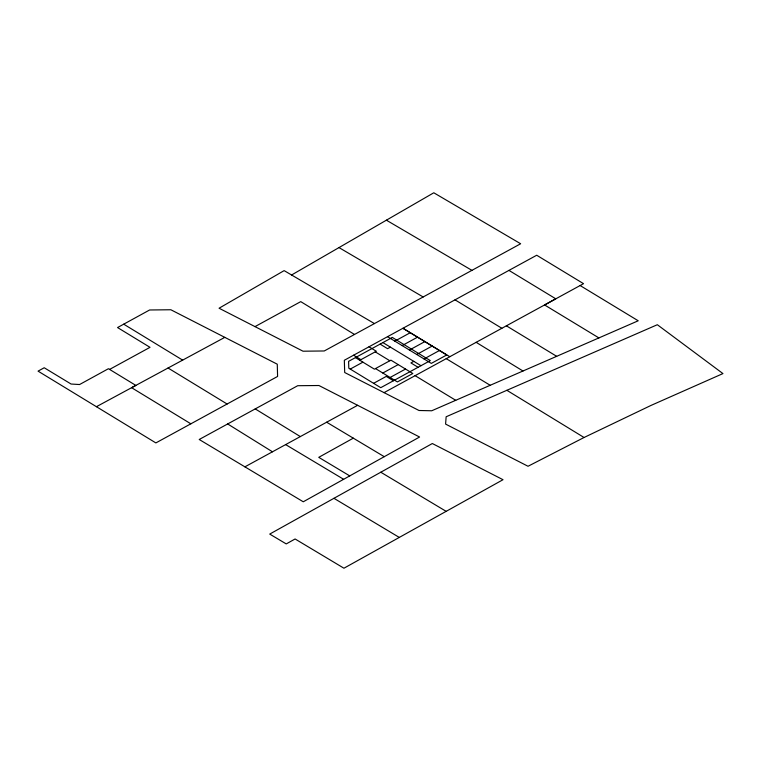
<?xml version="1.0" encoding="UTF-8"?>
<svg xmlns="http://www.w3.org/2000/svg" width="761" height="761" viewBox="0 0 761 761"><rect width="100%" height="100%" fill="white"/><g stroke="black" fill="none" stroke-linecap="round" stroke-linejoin="round"><path stroke-width="1.14" d="M291.587 274.987L433.799 192.78L520.648 243.758L324.253 350.973L303.021 351.202L219.063 308.224L284.138 270.621L374.431 323.577M343.639 479.297L303.268 501.784L199.211 439.487L297.713 385.703L318.935 385.513L419.587 437.014L343.639 479.297L285.632 444.595M333.946 498.312L432.324 443.53L503.021 479.706L343.943 568.22L295.097 538.978L286.241 543.915L269.727 534.079L333.946 498.312L399.259 537.409M353.313 438.155L318.754 457.342L349.756 475.901M190.868 423.82L131.605 387.701L135.848 385.408L108.433 368.705L79.582 384.533L71.077 384.029L44.214 367.753L38.05 371.13L155.862 442.921L277.594 376.448L277.27 364.196L170.845 309.756L149.613 309.984L117.555 327.553L150.012 347.33L109.594 369.418M254.992 326.621L300.747 301.632L354.493 334.46M359.82 360.276L376.334 351.249L369.037 346.797M394.835 341.137L410.255 332.719M350.25 369.075L362.911 362.16M390.393 347.14L387.577 348.681L380.11 344.124M402.131 345.589L417.551 337.161M409.428 350.041L424.847 341.613M382.812 373.023L398.222 364.605M416.724 354.493L432.143 346.065M373.603 383.316L386.265 376.4L393.408 380.766M413.803 361.351L410.93 362.921L418.074 367.287M390.108 377.475L405.518 369.047M424.02 358.945L439.439 350.517M244.899 466.845L357.613 405.309M384.039 392.638L583.544 283.672L536.705 255.239L344.324 360.267L344.695 372.519L418.997 410.493L431.725 410.769L638.222 320.781L580.12 285.537M96.419 406.697L224.799 337.361M584.058 437.499L528.029 466.265L445.594 424.096L446.136 416.771L657.333 324.719L722.95 373.584L650.997 405.432L584.058 437.499L506.864 390.298M386.398 220.186L471.925 270.355M338.987 247.582L423.164 296.98M326.65 422.212L384.257 456.686M380.795 472.229L446.108 511.316M508.957 270.393L555.806 298.826L544.572 304.952L598.907 337.922M506.36 325.803L556.681 356.319M455.021 299.844L501.851 328.267M449.808 356.7L402.959 328.267L446.736 354.968L431.316 363.397L387.539 336.685M446.222 358.65L490.198 385.285M382.907 342.593L420.966 365.699M415.087 375.649L455.744 400.305M375.24 351.848L389.832 360.752M353.618 355.216L360.914 359.668M375.515 368.571L397.404 381.927L412.814 373.499L390.926 360.153L374.412 369.171L355.444 357.603M123.71 324.176L182.659 360.124M168.048 368.01L227.111 404.015M476.12 342.317L522.978 371.007M255.22 408.904L300.329 436.586M227.663 423.953L272.467 451.796M392.343 337.437L348.605 361.342L348.804 368.2L380.747 387.682L430.307 360.6L392.343 337.437"/></g></svg>
